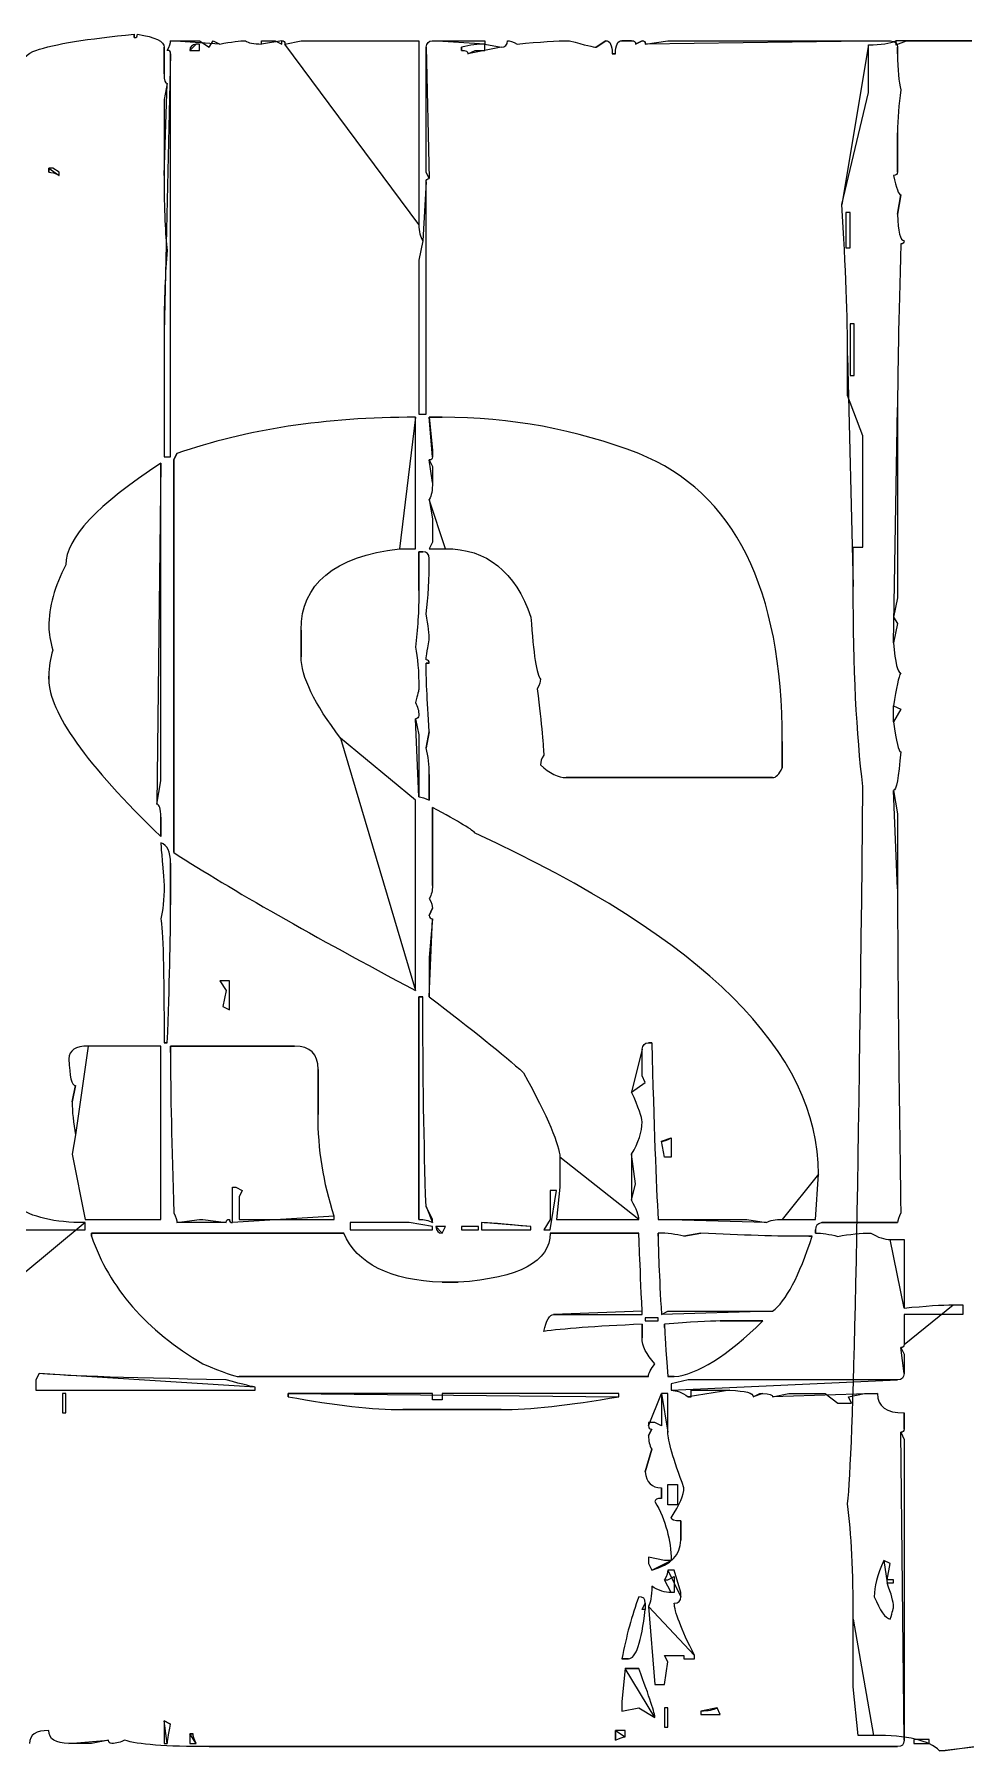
# Model space of a CAD drawing. Extents: x 22 to 258, y 18 to 262.
# Drawn here: x 66.27 to 75.65, y 93.84 to 111.12 of the extents above; entities that cross this region are included whole.
import ezdxf

# ---------------------------------------------------------------- set-up
doc = ezdxf.new("R2010")
doc.units = 0
doc.layers.add('engrave', color=7, linetype='CONTINUOUS')

msp = doc.modelspace()

# ---------------------------------------------------------------- linework, layer by layer
at = {"layer": 'engrave', "color": 7}
for points in [[(67.280161, 111.120168), (67.280182, 111.120152)], [(67.280182, 111.120152), (67.280182, 111.08769)], [(67.580455, 110.990303), (67.580455, 110.722492)], [(67.580455, 108.117396), (67.580455, 106.8676), (67.645379, 106.8676), (67.645379, 110.925379)], [(67.645379, 111.055228), (67.937539, 111.055228), (68.034926, 110.990303), (68.075491, 111.055228), (68.140415, 111.022765)], [(67.840153, 110.957841), (67.937539, 110.957841), (67.937539, 111.022765), (67.905077, 111.022765)], [(67.840153, 110.957841), (67.840153, 110.957841)], [(68.562424, 111.022765), (68.562424, 111.055228), (68.700386, 111.055228), (68.765311, 111.022765), (68.765311, 111.055228)], [(68.797773, 111.022765), (68.960084, 111.055228), (70.144956, 111.055228), (70.144956, 109.20488)], [(70.250461, 109.66747), (70.217998, 109.732394), (70.217998, 110.990303)], [(70.282923, 111.055228), (70.810431, 111.055228), (70.810431, 111.022765)], [(70.575083, 110.990303), (70.575083, 110.957841)], [(70.640007, 110.925379), (70.713045, 110.957841), (70.810431, 110.957841), (70.810431, 111.022765), (70.972743, 110.990303)], [(71.930379, 110.990303), (72.027765, 111.055228)], [(72.09269, 110.925379), (72.125152, 110.925379)], [(72.190076, 111.055228), (72.287463, 111.055228)], [(72.328028, 111.022765), (72.392952, 111.055228)], [(72.425415, 111.022765), (72.65265, 111.055228), (74.892544, 111.055228)], [(74.405668, 109.407767), (74.673479, 110.535827), (74.673479, 111.014647)], [(74.949408, 111.055212), (74.949408, 111.014647), (75.054913, 111.055212), (75.71227, 111.055212)], [(74.965582, 110.990303), (74.965582, 110.925379)], [(67.612917, 110.625106), (67.580455, 110.462795), (67.580455, 109.699932)], [(74.965582, 110.130054), (74.965582, 109.732394)], [(66.419932, 109.772969), (66.419932, 109.732405)], [(66.525432, 109.699942), (66.525432, 109.732405), (66.460508, 109.772969), (66.419943, 109.772969), (66.419932, 109.772969)], [(70.18552, 109.042569), (70.144956, 108.847796), (70.144956, 107.297727), (70.217998, 107.297727), (70.217998, 109.635008)], [(74.998054, 109.505159), (74.965592, 109.310385)], [(74.486808, 108.969532), (74.486808, 109.326616), (74.446243, 109.326616), (74.446243, 108.969532), (74.486808, 108.969532), (74.486808, 108.969532)], [(74.527373, 107.687274), (74.527373, 108.206669), (74.486808, 108.206669), (74.486808, 107.687274), (74.527373, 107.687274), (74.527373, 107.687274)], [(74.519286, 105.560992), (74.519286, 105.958652), (74.616673, 105.958652), (74.616673, 107.078599), (74.462474, 107.484377), (74.462474, 107.882042)], [(74.965592, 107.362651), (74.965592, 105.447379), (74.925027, 105.252606), (74.965592, 105.187682), (74.925027, 104.992908)], [(69.950198, 105.942426), (70.112509, 105.942426), (70.112509, 107.265264)], [(70.250476, 107.265264), (70.282938, 106.932524), (70.282938, 106.8676)], [(70.380325, 107.265264), (70.250476, 107.265264), (70.250476, 107.265264)], [(67.507428, 103.369796), (67.547993, 103.605145), (67.547993, 106.802675)], [(67.710304, 106.900062), (67.677841, 106.835137), (67.677841, 106.835137)], [(67.677841, 106.835137), (67.677841, 102.882863)], [(70.250476, 106.835137), (70.282938, 106.770213), (70.282938, 106.607902)], [(70.250476, 106.437478), (70.282938, 106.242704), (70.282938, 106.00735), (70.250476, 105.942426), (70.412787, 105.942426)], [(70.144971, 105.909964), (70.144971, 105.520417)], [(70.185552, 105.909964), (70.144987, 105.909964), (70.144971, 105.909964)], [(66.419932, 105.155219), (66.419932, 105.155219)], [(68.9601, 104.854941), (68.9601, 105.122757)], [(70.218014, 104.790017), (70.250476, 104.790017)], [(66.419932, 104.660168), (66.419932, 104.627705)], [(74.925027, 104.359895), (74.998065, 104.327432), (74.925027, 104.197583)], [(70.112509, 104.230046), (70.144971, 104.067734), (70.144971, 103.442834)], [(70.112509, 101.4951), (70.112509, 103.410372), (69.357765, 104.035272)], [(70.218014, 103.937886), (70.250476, 104.100197)], [(73.805091, 103.734994), (73.805091, 104.00281)], [(70.250476, 103.410372), (70.250476, 103.670069)], [(71.630121, 103.637607), (73.707704, 103.637607)], [(74.925027, 103.507758), (74.965592, 103.27241), (74.965592, 102.51766)], [(70.282938, 103.337334), (70.282938, 102.550122)], [(70.282938, 103.337334), (70.282938, 103.337334)], [(67.547993, 103.045174), (67.547993, 103.239947)], [(67.547993, 102.98025), (67.547993, 102.98025)], [(67.645379, 102.355349), (67.645379, 102.777358)], [(70.282938, 102.322887), (70.250476, 102.249849)], [(70.282938, 102.217387), (70.250476, 101.82784), (70.250476, 101.430175)], [(68.140431, 101.592486), (68.205355, 101.4951), (68.172893, 101.332789), (68.237818, 101.300326), (68.237818, 101.592486), (68.140431, 101.592486), (68.140431, 101.592486)], [(70.144971, 101.430175), (70.144971, 99.190281)], [(70.185552, 101.430175), (70.144987, 101.430175), (70.144971, 101.430175)], [(66.687743, 100.042417), (66.655281, 99.847644), (66.78513, 99.190281), (67.547993, 99.190281), (67.547993, 100.935129), (66.817592, 100.935129)], [(67.580455, 100.967591), (67.612917, 100.967591)], [(67.645379, 100.935129), (67.645379, 100.870204)], [(68.895175, 100.935129), (67.645379, 100.935129), (67.645379, 100.935129)], [(72.457908, 100.967591), (72.49037, 100.967591)], [(66.622819, 100.80528), (66.622819, 100.80528)], [(72.287479, 100.472539), (72.425446, 100.569926), (72.392984, 100.634851), (72.392984, 100.902667)], [(69.130529, 100.245304), (69.130529, 100.699775)], [(66.687743, 100.537464), (66.655281, 100.375153)], [(72.685144, 100.009955), (72.685144, 99.815182), (72.620219, 99.815182), (72.587757, 99.977493)], [(72.685144, 100.009955), (72.685144, 100.009955)], [(71.565197, 99.815182), (71.565197, 99.514904), (71.532734, 99.190281), (72.360521, 99.190281)], [(72.287479, 99.385055), (72.328044, 99.547366), (72.287479, 99.847644)], [(73.805091, 99.190281), (74.137826, 99.190281), (74.170288, 99.644752)], [(68.27028, 99.157819), (68.27028, 99.514904), (68.302742, 99.514904), (68.367667, 99.482441), (68.335204, 99.417517), (68.335204, 99.190281), (69.29284, 99.190281), (69.29284, 99.222743)], [(71.46781, 99.482441), (71.46781, 99.190281), (71.402885, 99.084782), (71.46781, 99.084782), (71.532734, 99.482441), (71.46781, 99.482441), (71.46781, 99.482441)], [(67.710304, 99.157819), (67.937539, 99.190281), (67.970002, 99.190281), (68.205355, 99.157819)], [(70.282938, 99.157819), (70.282938, 99.190281), (70.218014, 99.32013)], [(72.555295, 99.190281), (73.448006, 99.190281), (73.64278, 99.157819)], [(65.827473, 98.36251), (65.795011, 98.589745), (65.795011, 99.084797), (66.785109, 99.084797), (66.785109, 99.157835)], [(66.850054, 99.05233), (66.850054, 99.019867)], [(69.390227, 99.05233), (66.850054, 99.05233), (66.850054, 99.05233)], [(69.455151, 99.157819), (69.455151, 99.084782), (70.282938, 99.084782), (70.282938, 99.117244), (70.047585, 99.157809), (69.455151, 99.157809), (69.455151, 99.157819)], [(70.380325, 99.05233), (70.412787, 99.117254), (70.315401, 99.117254), (70.315401, 99.117254)], [(70.575098, 99.117254), (70.575098, 99.084792), (70.745523, 99.084792), (70.745523, 99.117254), (70.575098, 99.117254), (70.575098, 99.117254)], [(70.777985, 99.157819), (70.777985, 99.084782), (71.273036, 99.084782), (71.273036, 99.117244)], [(70.777985, 99.157809), (70.777985, 99.157819)], [(72.360521, 99.05233), (71.46781, 99.05233)], [(72.555295, 99.05233), (72.555295, 99.019867)], [(72.555295, 99.05233), (72.555295, 99.05233)], [(72.985417, 99.05233), (72.814993, 99.019867)], [(74.105364, 99.019867), (74.072902, 99.019867)], [(74.137805, 99.084782), (74.137805, 99.052319)], [(74.965592, 99.157819), (74.20273, 99.157819)], [(74.892555, 98.987395), (75.030517, 98.987395), (75.030517, 98.29757)], [(70.542636, 98.557278), (70.380325, 98.557278)], [(75.525568, 98.330032), (75.622955, 98.330032), (75.622955, 98.232645), (75.030517, 98.232645), (75.030517, 97.932372)], [(71.500272, 98.232656), (72.392984, 98.232656), (72.392984, 98.265118)], [(72.425446, 98.200193), (72.425446, 98.167731), (72.555295, 98.167731), (72.555295, 98.200193), (72.425446, 98.200193), (72.425446, 98.200193)], [(72.587757, 98.232656), (72.652681, 98.265118), (73.707704, 98.265118)], [(73.610317, 98.167731), (73.18019, 98.167731)], [(72.392984, 97.997307), (72.392984, 98.135269)], [(72.620219, 98.135269), (72.620219, 98.102807)], [(72.620219, 98.135269), (72.620219, 98.135269)], [(74.998054, 97.89991), (75.030517, 97.834985), (75.030517, 97.640212)], [(66.322546, 97.640222), (66.290084, 97.575298), (66.290084, 97.469793), (68.497515, 97.469793), (68.497515, 97.502255)], [(66.322546, 97.640222), (66.322546, 97.640222)], [(68.335204, 97.60776), (72.457908, 97.60776)], [(72.652681, 97.60776), (72.717606, 97.60776)], [(74.965592, 97.575288), (72.855547, 97.575288), (72.685123, 97.534723), (72.685123, 97.469798)], [(72.855547, 97.404874), (72.888009, 97.404874), (72.888009, 97.469798), (73.277556, 97.469798)], [(66.557894, 97.437331), (66.557894, 97.242558), (66.590357, 97.242558), (66.590357, 97.437331), (66.557894, 97.437331), (66.557894, 97.437331)], [(68.830251, 97.437331), (68.830251, 97.404869)], [(72.15763, 97.404869), (72.15763, 97.437331), (70.380325, 97.437331), (70.380325, 97.372406), (70.282938, 97.372406), (70.282938, 97.437331), (68.830251, 97.437331), (68.830251, 97.437331)], [(72.587757, 97.437331), (72.587757, 97.112709), (72.522832, 97.145171), (72.457908, 97.145171), (72.457908, 97.112709)], [(72.652681, 97.047784), (72.652681, 97.437331), (72.587757, 97.437331), (72.587757, 97.437331)], [(73.51291, 97.404874), (73.577834, 97.437336), (73.610297, 97.437336)], [(73.707683, 97.404874), (73.869994, 97.437336), (74.235192, 97.437336), (74.365041, 97.339949), (74.503008, 97.339949), (74.470546, 97.404874), (74.632857, 97.437336), (74.762706, 97.437336)], [(69.98266, 97.27502), (70.972758, 97.27502)], [(75.030517, 97.242563), (75.030517, 97.080252)], [(72.49037, 97.080246), (72.457908, 97.015322)], [(74.998054, 97.047789), (75.030517, 96.974752), (75.030517, 93.947646)], [(72.49037, 96.87736), (72.425446, 96.650124)], [(72.587757, 96.487813), (72.587757, 96.382308)], [(72.652681, 96.520275), (72.750068, 96.520275), (72.750068, 96.317384), (72.652681, 96.317384), (72.652681, 96.520275), (72.652681, 96.520275)], [(72.78253, 95.960299), (72.78253, 96.155073)], [(72.685144, 95.757413), (72.620219, 95.757413), (72.457908, 95.789875), (72.457908, 95.724951), (72.49037, 95.660026)], [(74.860113, 95.530177), (74.925038, 95.530177), (74.925038, 95.562639), (74.860113, 95.562639), (74.892576, 95.724951), (74.827651, 95.757413), (74.827651, 95.757413)], [(72.620219, 95.562639), (72.652681, 95.562639), (72.717606, 95.595102), (72.717606, 95.432791), (72.685144, 95.432791)], [(72.78253, 95.39221), (72.78253, 95.432775), (72.717606, 95.660011), (72.652681, 95.660011), (72.652681, 95.660026)], [(72.360521, 95.39221), (72.360521, 95.39221)], [(72.425446, 95.262361), (72.392984, 95.262361), (72.425446, 95.327286)], [(72.457908, 95.294823), (72.522832, 94.507617), (72.620219, 94.507617), (72.652681, 94.734853), (72.620219, 94.799777), (72.814993, 94.799777), (72.814993, 94.767315), (72.920492, 94.767315), (72.920492, 94.799777)], [(74.722146, 93.996319), (74.567953, 93.996319), (74.519286, 94.483252), (74.519286, 95.164959)], [(72.190092, 94.767315), (72.255016, 94.767315)], [(72.222554, 94.669928), (72.190092, 94.337188), (72.190092, 94.239801), (72.360521, 94.272263), (72.522832, 94.174876)], [(72.360521, 94.669928), (72.222554, 94.669928), (72.222554, 94.669928)], [(72.620219, 94.272263), (72.620219, 94.07749), (72.652681, 94.07749), (72.652681, 94.272263), (72.620219, 94.272263), (72.620219, 94.272263)], [(72.985417, 94.239801), (72.985417, 94.207339), (73.18019, 94.207339), (73.147728, 94.272263)], [(72.985417, 94.239801), (72.985417, 94.239801)], [(67.580455, 94.142414), (67.580455, 93.915179), (67.612917, 93.915179)], [(67.645379, 94.109952), (67.580455, 94.142414), (67.580455, 94.142414)], [(67.840153, 94.012565), (67.840153, 93.915179), (67.905077, 93.915179)], [(67.872615, 94.012565), (67.840153, 94.012565), (67.840153, 94.012565)], [(72.125168, 94.045027), (72.125168, 93.947641)], [(72.222554, 93.980103), (72.222554, 94.045027), (72.125168, 94.045027), (72.125168, 94.045027)], [(67.020463, 93.947646), (66.850034, 93.915184), (66.622798, 93.915184)], [(74.965592, 93.882721), (68.034905, 93.882721)], [(75.282122, 93.915168), (75.282122, 93.955733), (75.127924, 93.955733), (75.127924, 93.915168), (75.282122, 93.915168), (75.282122, 93.915168)], [(75.760938, 93.88269), (75.444434, 93.842126), (75.387622, 93.842126)]]:
    msp.add_lwpolyline(points, close=True, dxfattribs=at)
for points in [[(66.290063, 110.957857), (66.479424, 111.022781), (66.809457, 111.076885), (67.280161, 111.120168)], [(67.280182, 111.08769), (67.301823, 111.08769), (67.312644, 111.098511), (67.312644, 111.120152)], [(67.312644, 111.120152), (67.491184, 111.093109), (67.580455, 111.049826), (67.580455, 110.990303)], [(66.030365, 110.332961), (66.030365, 110.695454), (66.116931, 110.903753), (66.290063, 110.957857)], [(67.612917, 110.957841), (67.634558, 111.001124), (67.645379, 111.033586), (67.645379, 111.055228)], [(67.645379, 110.925379), (67.645379, 110.94702), (67.634558, 110.957841), (67.612917, 110.957841)], [(67.905077, 111.022765), (67.861794, 111.017364), (67.840153, 110.995722), (67.840153, 110.957841)], [(68.140415, 111.022765), (68.259444, 111.044407), (68.346009, 111.055228), (68.400113, 111.055228)], [(68.400113, 111.055228), (68.427156, 111.033586), (68.48126, 111.022765), (68.562424, 111.022765)], [(68.765311, 111.055228), (68.786952, 111.055228), (68.797773, 111.044407), (68.797773, 111.022765)], [(70.217998, 110.990303), (70.2234, 111.033586), (70.245041, 111.055228), (70.282923, 111.055228)], [(70.810431, 111.022765), (70.740098, 111.022765), (70.661649, 111.011945), (70.575083, 110.990303)], [(70.575083, 110.957841), (70.618366, 110.957841), (70.640007, 110.94702), (70.640007, 110.925379)], [(70.972743, 110.990303), (71.016026, 110.990303), (71.037667, 111.011945), (71.037667, 111.055228)], [(71.037667, 111.055228), (71.059309, 111.055228), (71.091771, 111.044407), (71.135054, 111.022765)], [(71.135054, 111.022765), (71.362289, 111.044407), (71.538127, 111.055228), (71.662568, 111.055228)], [(71.662568, 111.055228), (71.819467, 111.011945), (71.908737, 110.990303), (71.930379, 110.990303)], [(72.027765, 111.055228), (72.071048, 111.055228), (72.09269, 111.011945), (72.09269, 110.925379)], [(72.125152, 110.925379), (72.125152, 111.011945), (72.146793, 111.055228), (72.190076, 111.055228)], [(72.287463, 111.055228), (72.314506, 111.055228), (72.328028, 111.044407), (72.328028, 111.022765)], [(72.392952, 111.055228), (72.414594, 111.055228), (72.425415, 111.044407), (72.425415, 111.022765)], [(74.673479, 111.014647), (74.797919, 111.014647), (74.889896, 111.028169), (74.949408, 111.055212)], [(74.892544, 111.055228), (74.941236, 111.049826), (74.965582, 111.028185), (74.965582, 110.990303)], [(74.965582, 110.925379), (74.965582, 110.763068), (74.976403, 110.641335), (74.998044, 110.560181)], [(67.580455, 110.722492), (67.580455, 110.657568), (67.591276, 110.625106), (67.612917, 110.625106)], [(74.998044, 110.560181), (74.976403, 110.414099), (74.965582, 110.270724), (74.965582, 110.130054)], [(66.419932, 109.732405), (66.446976, 109.732405), (66.482142, 109.721584), (66.525432, 109.699942)], [(74.965582, 109.732394), (74.965582, 109.710753), (74.95206, 109.699932), (74.925017, 109.699932)], [(67.580455, 109.699932), (67.580455, 109.348256), (67.591276, 109.096673), (67.612917, 108.945183)], [(70.217998, 109.635008), (70.217998, 109.656649), (70.228819, 109.66747), (70.250461, 109.66747)], [(74.925017, 109.699932), (74.95206, 109.570083), (74.976406, 109.505159), (74.998054, 109.505159)], [(74.462474, 107.882042), (74.462474, 108.260768), (74.443539, 108.769343), (74.405668, 109.407767)], [(70.144956, 109.20488), (70.144956, 109.134547), (70.158477, 109.080444), (70.18552, 109.042569)], [(74.965592, 109.310385), (74.970994, 109.131841), (74.992635, 109.042569), (75.030517, 109.042569)], [(75.030517, 109.042569), (75.030517, 109.020928), (75.019696, 109.010107), (74.998054, 109.010107)], [(67.612917, 108.945183), (67.591276, 108.728768), (67.580455, 108.452839), (67.580455, 108.117396)], [(74.998054, 109.010107), (74.976413, 108.247246), (74.965592, 107.698094), (74.965592, 107.362651)], [(70.112509, 107.265264), (69.203566, 107.265264), (68.402831, 107.14353), (67.710304, 106.900062)], [(72.360521, 106.900062), (71.727506, 107.14353), (71.067441, 107.265264), (70.380325, 107.265264)], [(67.547993, 106.802675), (66.909569, 106.386078), (66.590357, 106.045225), (66.590357, 105.780115)], [(70.282938, 106.8676), (70.282938, 106.845958), (70.272118, 106.835137), (70.250476, 106.835137)], [(73.805091, 104.00281), (73.805091, 105.544764), (73.323568, 106.510515), (72.360521, 106.900062)], [(70.282938, 106.607902), (70.282938, 106.532156), (70.272118, 106.475348), (70.250476, 106.437478)], [(68.9601, 105.122757), (68.9601, 105.588049), (69.290132, 105.861272), (69.950198, 105.942426)], [(70.412787, 105.942426), (70.829384, 105.942426), (71.116134, 105.712486), (71.273036, 105.252606)], [(66.590357, 105.780115), (66.476741, 105.5637), (66.419932, 105.355401), (66.419932, 105.155219)], [(70.250476, 105.845039), (70.250476, 105.888322), (70.228835, 105.909964), (70.185552, 105.909964)], [(70.218014, 105.285068), (70.239655, 105.452788), (70.250476, 105.639445), (70.250476, 105.845039)], [(70.144971, 105.520417), (70.144971, 105.314823), (70.134151, 105.12546), (70.112509, 104.952328)], [(74.616673, 103.548334), (74.551748, 104.067729), (74.519286, 104.738615), (74.519286, 105.560992)], [(70.250476, 105.02537), (70.250476, 105.079474), (70.239655, 105.16604), (70.218014, 105.285068)], [(71.273036, 105.252606), (71.30008, 104.879289), (71.332542, 104.670988), (71.370423, 104.627705)], [(66.419932, 105.155219), (66.419932, 105.090295), (66.433454, 105.011844), (66.460497, 104.919865)], [(66.460497, 104.919865), (66.433454, 104.838712), (66.419932, 104.752146), (66.419932, 104.660168)], [(70.112509, 104.952328), (70.134151, 104.849532), (70.144971, 104.708863), (70.144971, 104.530319)], [(70.218014, 104.822479), (70.218014, 104.838719), (70.228835, 104.906349), (70.250476, 105.02537)], [(74.925027, 104.992908), (74.941267, 104.792723), (74.965613, 104.69263), (74.998065, 104.69263)], [(69.357765, 104.035272), (69.092655, 104.381536), (68.9601, 104.654759), (68.9601, 104.854941)], [(70.250476, 104.790017), (70.250476, 104.811658), (70.239655, 104.822479), (70.218014, 104.822479)], [(70.250476, 104.100197), (70.228835, 104.430228), (70.218014, 104.660168), (70.218014, 104.790017)], [(66.419932, 104.627705), (66.419932, 104.297674), (66.795953, 103.770164), (67.547993, 103.045174)], [(71.370423, 104.627705), (71.370423, 104.606064), (71.359602, 104.573602), (71.337961, 104.530319)], [(74.998065, 104.69263), (74.976423, 104.654759), (74.952078, 104.543847), (74.925027, 104.359895)], [(70.144971, 104.530319), (70.144971, 104.519515), (70.134151, 104.473528), (70.112509, 104.392357)], [(70.112509, 104.392357), (70.134151, 104.354482), (70.144971, 104.311199), (70.144971, 104.262508)], [(71.337961, 104.530319), (71.381244, 104.157005), (71.402885, 103.935179), (71.402885, 103.864843)], [(70.144971, 104.262508), (70.144971, 104.240866), (70.134151, 104.230046), (70.112509, 104.230046)], [(74.925027, 104.197583), (74.952071, 103.997398), (74.976416, 103.897305), (74.998065, 103.897305)], [(70.250476, 103.670069), (70.250476, 103.762048), (70.239655, 103.85132), (70.218014, 103.937886)], [(71.402885, 103.864843), (71.381244, 103.826972), (71.370423, 103.79451), (71.370423, 103.767456)], [(74.998065, 103.897305), (74.976423, 103.637607), (74.952078, 103.507758), (74.925027, 103.507758)], [(71.370423, 103.767456), (71.462398, 103.68089), (71.548964, 103.637607), (71.630121, 103.637607)], [(73.707704, 103.637607), (73.740149, 103.637607), (73.772611, 103.670069), (73.805091, 103.734994)], [(74.462474, 96.325486), (74.52199, 96.877344), (74.57339, 99.28496), (74.616673, 103.548334)], [(67.547993, 103.239947), (67.547993, 103.326513), (67.534471, 103.369796), (67.507428, 103.369796)], [(70.144971, 103.442834), (70.172014, 103.442834), (70.207183, 103.432013), (70.250476, 103.410372)], [(70.71306, 103.077636), (70.696821, 103.10468), (70.553447, 103.191245), (70.282938, 103.337334)], [(67.547993, 102.98025), (67.547993, 102.96401), (67.558813, 102.820634), (67.580455, 102.550122)], [(67.645379, 102.777358), (67.645379, 102.890978), (67.612917, 102.958608), (67.547993, 102.98025)], [(74.170288, 99.644752), (74.170288, 100.872909), (73.017879, 102.017203), (70.71306, 103.077636)], [(67.677841, 102.882863), (68.267574, 102.504137), (69.07913, 102.041549), (70.112509, 101.4951)], [(67.580455, 102.550122), (67.580455, 102.409453), (67.569634, 102.298541), (67.547993, 102.217387)], [(70.282938, 102.550122), (70.282938, 102.501431), (70.272118, 102.458148), (70.250476, 102.420273)], [(74.965592, 102.51766), (74.965592, 101.787262), (74.976413, 100.699777), (74.998054, 99.255206)], [(67.612917, 100.967591), (67.634558, 101.551911), (67.645379, 102.014497), (67.645379, 102.355349)], [(70.250476, 102.420273), (70.272118, 102.37699), (70.282938, 102.344528), (70.282938, 102.322887)], [(67.547993, 102.217387), (67.569634, 102.114588), (67.580455, 101.69799), (67.580455, 100.967591)], [(70.250476, 102.249849), (70.250476, 102.228208), (70.261297, 102.217387), (70.282938, 102.217387)], [(70.218014, 99.32013), (70.196372, 99.947733), (70.185552, 100.651082), (70.185552, 101.430175)], [(70.250476, 101.430175), (70.683306, 101.100144), (70.999812, 100.845857), (71.199994, 100.667313)], [(66.817592, 100.935129), (66.687743, 100.935129), (66.622819, 100.891846), (66.622819, 100.80528)], [(69.130529, 100.699775), (69.130529, 100.856678), (69.052078, 100.935129), (68.895175, 100.935129)], [(72.392984, 100.902667), (72.398385, 100.94595), (72.420027, 100.967591), (72.457908, 100.967591)], [(72.49037, 100.967591), (72.512012, 100.139802), (72.533653, 99.547366), (72.555295, 99.190281)], [(66.622819, 100.80528), (66.628221, 100.626736), (66.649862, 100.537464), (66.687743, 100.537464)], [(67.645379, 100.870204), (67.645379, 100.469837), (67.6562, 99.931504), (67.677841, 99.255206)], [(71.199994, 100.667313), (71.443462, 100.218254), (71.565197, 99.93421), (71.565197, 99.815182)], [(72.392984, 100.172266), (72.392984, 100.215549), (72.357815, 100.31564), (72.287479, 100.472539)], [(66.655281, 100.375153), (66.655281, 100.272357), (66.666102, 100.161446), (66.687743, 100.042417)], [(69.29284, 99.222743), (69.184633, 99.558186), (69.130529, 99.89904), (69.130529, 100.245304)], [(72.287479, 99.847644), (72.357815, 99.96126), (72.392984, 100.069468), (72.392984, 100.172266)], [(72.587757, 99.977493), (72.609398, 99.977493), (72.641861, 99.988314), (72.685144, 100.009955)], [(72.360521, 99.190281), (72.360521, 99.228156), (72.336174, 99.29308), (72.287479, 99.385055)], [(66.785109, 99.157835), (66.47672, 99.157835), (66.24678, 99.211938), (66.095289, 99.320146)], [(67.677841, 99.255206), (67.699483, 99.211923), (67.710304, 99.17946), (67.710304, 99.157819)], [(68.205355, 99.157819), (68.205355, 99.17946), (68.216176, 99.190281), (68.237818, 99.190281)], [(68.237818, 99.190281), (68.237818, 99.16864), (68.248638, 99.157819), (68.27028, 99.157819)], [(70.144971, 99.190281), (70.199075, 99.190281), (70.245064, 99.17946), (70.282938, 99.157819)], [(73.64278, 99.157819), (73.68065, 99.17946), (73.734754, 99.190281), (73.805091, 99.190281)], [(74.998054, 99.255206), (74.976413, 99.211923), (74.965592, 99.17946), (74.965592, 99.157819)], [(66.850054, 99.019867), (67.028599, 98.500472), (67.401914, 98.073052), (67.970002, 97.737609)], [(70.380325, 98.557278), (69.850109, 98.578919), (69.520076, 98.743937), (69.390227, 99.05233)], [(70.315401, 99.117254), (70.320802, 99.073971), (70.342444, 99.05233), (70.380325, 99.05233)], [(71.46781, 99.05233), (71.46781, 98.765578), (71.159419, 98.600561), (70.542636, 98.557278)], [(71.273036, 99.117244), (70.991697, 99.144287), (70.82668, 99.157809), (70.777985, 99.157809)], [(72.392984, 98.265118), (72.371342, 98.773693), (72.360521, 99.036097), (72.360521, 99.05233)], [(72.814993, 99.019867), (72.733835, 99.041509), (72.647269, 99.05233), (72.555295, 99.05233)], [(72.555295, 99.019867), (72.555295, 98.890018), (72.566115, 98.627615), (72.587757, 98.232656)], [(74.072902, 99.019867), (73.753691, 99.019867), (73.391196, 99.030688), (72.985417, 99.05233)], [(73.707704, 98.265118), (73.842962, 98.367917), (73.975515, 98.6195), (74.105364, 99.019867)], [(74.20273, 99.157819), (74.159447, 99.147016), (74.137805, 99.12267), (74.137805, 99.084782)], [(74.137805, 99.052319), (74.20273, 99.052319), (74.278475, 99.041499), (74.365041, 99.019857)], [(74.365041, 99.019857), (74.484069, 99.041499), (74.594983, 99.052319), (74.697781, 99.052319)], [(74.697781, 99.052319), (74.768115, 99.009036), (74.833039, 98.987395), (74.892555, 98.987395)], [(75.030517, 98.29757), (75.246932, 98.319211), (75.411949, 98.330032), (75.525568, 98.330032)], [(71.402885, 98.062232), (71.429929, 98.175848), (71.462391, 98.232656), (71.500272, 98.232656)], [(73.18019, 98.167731), (73.066574, 98.167731), (72.879917, 98.15691), (72.620219, 98.135269)], [(72.717606, 97.60776), (72.95025, 97.629402), (73.247821, 97.816059), (73.610317, 98.167731)], [(72.392984, 98.135269), (71.916871, 98.113627), (71.586838, 98.089282), (71.402885, 98.062232)], [(72.522832, 97.737609), (72.436267, 97.829584), (72.392984, 97.91615), (72.392984, 97.997307)], [(72.620219, 98.102807), (72.620219, 98.048703), (72.63104, 97.883688), (72.652681, 97.60776)], [(75.030517, 97.932372), (75.030517, 97.910731), (75.019696, 97.89991), (74.998054, 97.89991)], [(68.205355, 97.575298), (67.11246, 97.59694), (66.484857, 97.618581), (66.322546, 97.640222)], [(67.970002, 97.737609), (68.175596, 97.651043), (68.29733, 97.60776), (68.335204, 97.60776)], [(72.457908, 97.60776), (72.457908, 97.640205), (72.47955, 97.683488), (72.522832, 97.737609)], [(75.030517, 97.640212), (75.030517, 97.596929), (75.008875, 97.575288), (74.965592, 97.575288)], [(68.497515, 97.502255), (68.481276, 97.502255), (68.383889, 97.526603), (68.205355, 97.575298)], [(72.685123, 97.469798), (72.739227, 97.469798), (72.796035, 97.448157), (72.855547, 97.404874)], [(73.277556, 97.469798), (73.434459, 97.464397), (73.51291, 97.442755), (73.51291, 97.404874)], [(68.830251, 97.404869), (69.300955, 97.318303), (69.685091, 97.27502), (69.98266, 97.27502)], [(70.972758, 97.27502), (71.25951, 97.27502), (71.654467, 97.318303), (72.15763, 97.404869)], [(73.610297, 97.437336), (73.675221, 97.437336), (73.707683, 97.426515), (73.707683, 97.404874)], [(74.762706, 97.437336), (74.762706, 97.307487), (74.851976, 97.242563), (75.030517, 97.242563)], [(72.457908, 97.112709), (72.457908, 97.091067), (72.468729, 97.080246), (72.49037, 97.080246)], [(72.457908, 97.015322), (72.457908, 96.961218), (72.468729, 96.915231), (72.49037, 96.87736)], [(72.814993, 96.487813), (72.706785, 96.779973), (72.652681, 96.96663), (72.652681, 97.047784)], [(75.030517, 97.080252), (75.030517, 97.05861), (75.019696, 97.047789), (74.998054, 97.047789)], [(72.425446, 96.650124), (72.436249, 96.541917), (72.490353, 96.487813), (72.587757, 96.487813)], [(72.685144, 96.187535), (72.77171, 96.317384), (72.814993, 96.417477), (72.814993, 96.487813)], [(72.587757, 96.382308), (72.544474, 96.382308), (72.522832, 96.371488), (72.522832, 96.349846)], [(72.522832, 96.349846), (72.63104, 96.160485), (72.685144, 95.963007), (72.685144, 95.757413)], [(74.519286, 95.164959), (74.519286, 95.641072), (74.500349, 96.027914), (74.462474, 96.325486)], [(72.78253, 96.155073), (72.717606, 96.155073), (72.685144, 96.165893), (72.685144, 96.187535)], [(72.49037, 95.660026), (72.685144, 95.71413), (72.78253, 95.814221), (72.78253, 95.960299)], [(74.827651, 95.757413), (74.762727, 95.611331), (74.730264, 95.489597), (74.730264, 95.39221)], [(72.652681, 95.660026), (72.652681, 95.638385), (72.641861, 95.605922), (72.620219, 95.562639)], [(72.360521, 95.39221), (72.290185, 95.202849), (72.233375, 94.99455), (72.190092, 94.767315)], [(72.425446, 95.327286), (72.425446, 95.370569), (72.403804, 95.39221), (72.360521, 95.39221)], [(72.49037, 95.497715), (72.49037, 95.394916), (72.47955, 95.327286), (72.457908, 95.294823)], [(72.685144, 95.432791), (72.625628, 95.432791), (72.560703, 95.454432), (72.49037, 95.497715)], [(72.717606, 95.327286), (72.760889, 95.327286), (72.78253, 95.348927), (72.78253, 95.39221)], [(74.730264, 95.39221), (74.789777, 95.25154), (74.843881, 95.175795), (74.892576, 95.164975)], [(74.925038, 95.294823), (74.925038, 95.338106), (74.903396, 95.416558), (74.860113, 95.530177)], [(72.255016, 94.767315), (72.330762, 94.767315), (72.387571, 94.93233), (72.425446, 95.262361)], [(72.920492, 94.799777), (72.785235, 95.070296), (72.717606, 95.246132), (72.717606, 95.327286)], [(74.892576, 95.164975), (74.914217, 95.24072), (74.925038, 95.284003), (74.925038, 95.294823)], [(72.522832, 94.174876), (72.522832, 94.212751), (72.468729, 94.377768), (72.360521, 94.669928)], [(73.147728, 94.272263), (73.109857, 94.250622), (73.055753, 94.239801), (72.985417, 94.239801)], [(66.419912, 94.045033), (66.290063, 94.045033), (66.225138, 94.00175), (66.225138, 93.915184)], [(66.622798, 93.915184), (66.487541, 93.915184), (66.419912, 93.958467), (66.419912, 94.045033)], [(67.612917, 93.915179), (67.612917, 93.931418), (67.623738, 93.996343), (67.645379, 94.109952)], [(67.905077, 93.915179), (67.883436, 93.958462), (67.872615, 93.990924), (67.872615, 94.012565)], [(75.387622, 93.842126), (75.284827, 93.944921), (75.063001, 93.996319), (74.722146, 93.996319)], [(67.052925, 93.915184), (67.031284, 93.915184), (67.020463, 93.926004), (67.020463, 93.947646)], [(67.182774, 93.947646), (67.1449, 93.926004), (67.101617, 93.915184), (67.052925, 93.915184)], [(68.034905, 93.882721), (67.596667, 93.882721), (67.312623, 93.904363), (67.182774, 93.947646)], [(72.125168, 93.947641), (72.168451, 93.969282), (72.200913, 93.980103), (72.222554, 93.980103)], [(75.030517, 93.947646), (75.030517, 93.904363), (75.008875, 93.882721), (74.965592, 93.882721)]]:
    msp.add_open_spline(points, degree=3, dxfattribs=at)

doc.saveas('drawing.dxf')
